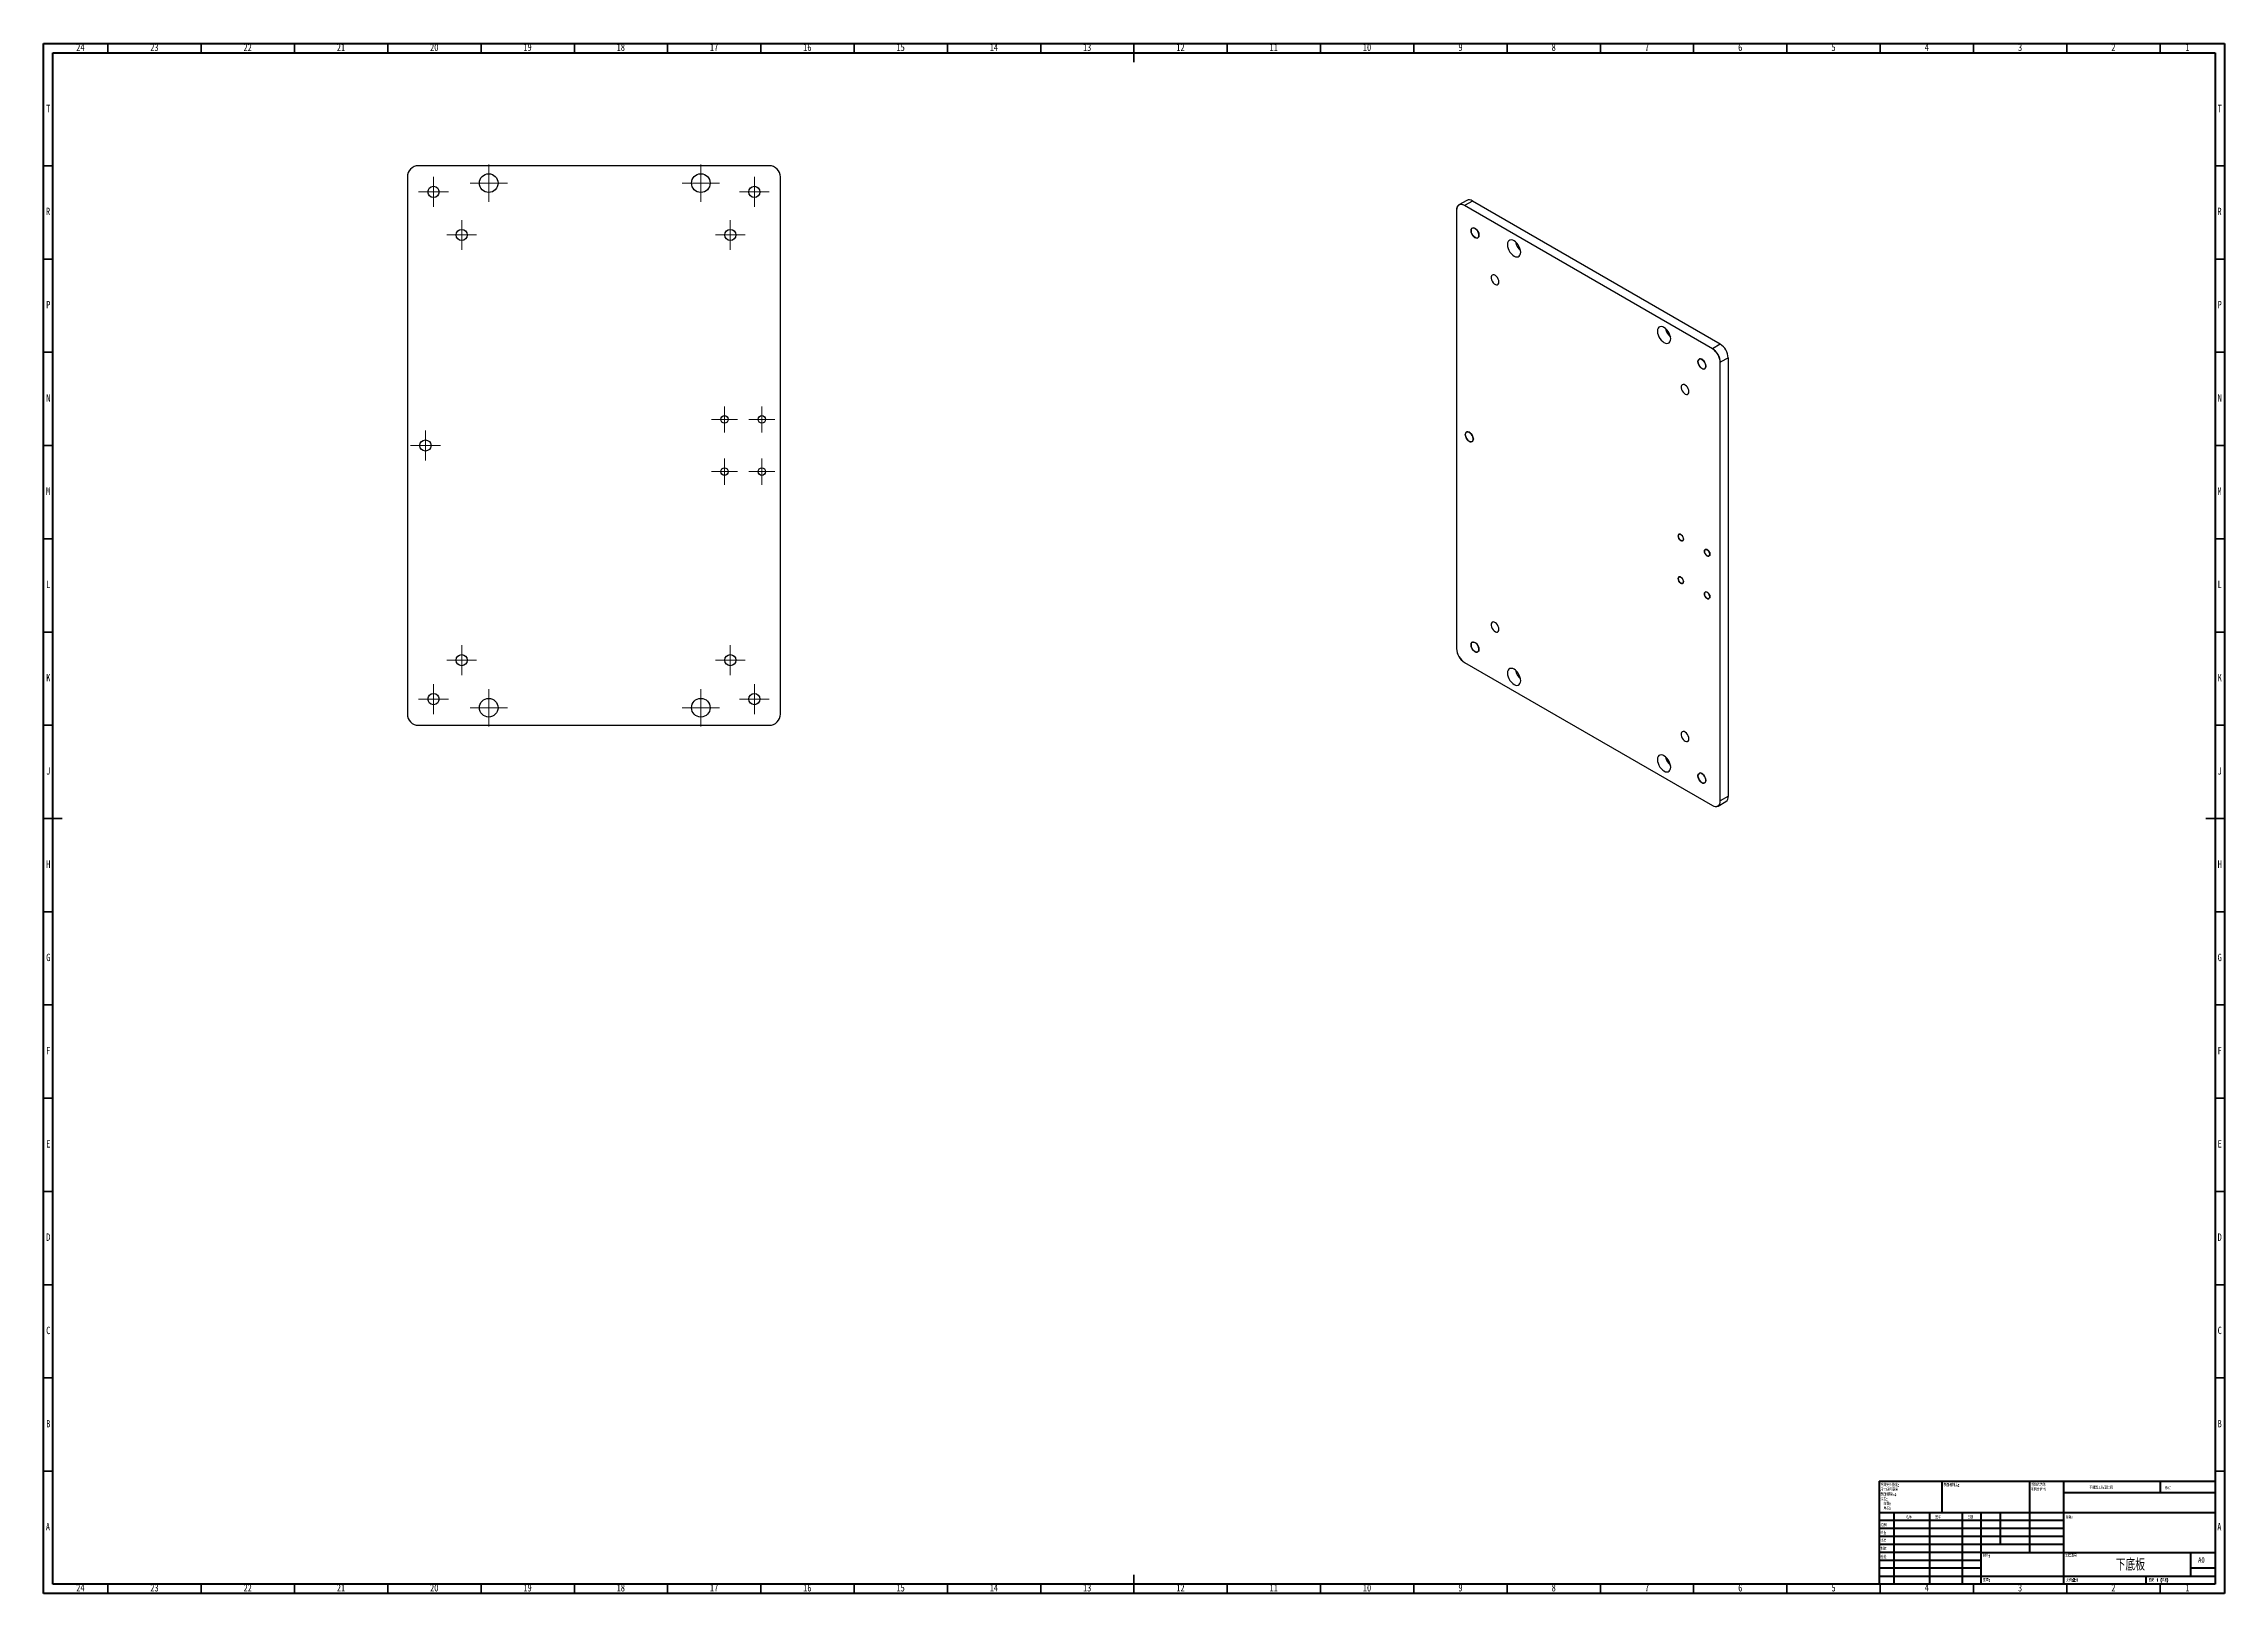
# Model space of a CAD drawing. Header units: millimetres. Extents: x 15 to 1184, y 5 to 836.
import ezdxf

# ---------------------------------------------------------------- set-up
doc = ezdxf.new("R2010")
doc.units = ezdxf.units.MM
doc.styles.add('SLDTEXTSTYLE0', font='TXT', dxfattribs={"width": 0.75})
doc.styles.add('SLDTEXTSTYLE1', font='TXT', dxfattribs={"width": 0.75, "bigfont": 'bigfont'})
doc.styles.add('SLDTEXTSTYLE2', font='TXT', dxfattribs={"width": 0.694444, "bigfont": 'bigfont'})

# ---------------------------------------------------------------- blocks, each defined once
blk = doc.blocks.new('SW_NOTE_0')
at = {"color": 0, "linetype": 'Continuous', "lineweight": 0, "char_height": 1.5, "attachment_point": 1, "style": 'SLDTEXTSTYLE1'}
for s, insert in [('\\M+18F9C\\M+194F1另\\M+18A4F\\M+18E77\\M+192E8:', (0, 1.9)), ('\\M+18EDA\\M+190A1\\M+18E67\\M+19770\\M+19F7C\\M+195C4', (0, -0.6)), ('\\M+1955C\\M+196CA\\M+19165糙\\M+19378:', (0, -3.1)), ('\\M+18CF6\\M+18DB7:', (0, -5.6)), ('线\\M+190AB:', (1.7, -8.1)), ('\\M+18A70\\M+19378:', (1.7, -10.6))]:
    blk.add_mtext(s, dxfattribs=dict(at, insert=insert))
blk = doc.blocks.new('SW_NOTE_1')
at = {"color": 0, "linetype": 'Continuous', "lineweight": 0, "char_height": 1.5, "attachment_point": 1, "style": 'SLDTEXTSTYLE1'}
for s, insert in [('\\M+18FAB锐边\\M+190B4\\M+18F9C', (0, 1.9)), ('\\M+196D1\\M+18E68\\M+19BF3\\M+190DC\\M+19266', (0, -0.6))]:
    blk.add_mtext(s, dxfattribs=dict(at, insert=insert))
blk = doc.blocks.new('SW_CENTERMARKSYMBOL_0')
at = {"color": 0, "linetype": 'Continuous', "lineweight": 0}
for p, q in [((-5, 0), (-8, 0)), ((0, 0), (-5, 0)), ((0, 5), (0, 8)), ((0, 0), (0, 5)), ((0, 0), (0, -5)), ((0, 0), (5, 0)), ((5, 0), (8, 0)), ((0, -5), (0, -8))]:
    blk.add_line(p, q, dxfattribs=at)
blk = doc.blocks.new('SW_CENTERMARKSYMBOL_1')
at = {"color": 0, "linetype": 'Continuous', "lineweight": 0}
for p, q in [((-5, 0), (-8, 0)), ((0, 0), (-5, 0)), ((0, 5), (0, 8)), ((0, 0), (0, 5)), ((0, 0), (0, -5)), ((0, 0), (5, 0)), ((5, 0), (8, 0)), ((0, -5), (0, -8))]:
    blk.add_line(p, q, dxfattribs=at)
blk = doc.blocks.new('SW_CENTERMARKSYMBOL_2')
at = {"color": 0, "linetype": 'Continuous', "lineweight": 0}
for p, q in [((-5, 0), (-8, 0)), ((0, 0), (-5, 0)), ((0, 5), (0, 8)), ((0, 0), (0, 5)), ((0, 0), (0, -5)), ((0, 0), (5, 0)), ((5, 0), (8, 0)), ((0, -5), (0, -8))]:
    blk.add_line(p, q, dxfattribs=at)
blk = doc.blocks.new('SW_CENTERMARKSYMBOL_3')
at = {"color": 0, "linetype": 'Continuous', "lineweight": 0}
for p, q in [((-5, 0), (-8, 0)), ((0, 0), (-5, 0)), ((0, 5), (0, 8)), ((0, 0), (0, 5)), ((0, 0), (0, -5)), ((0, 0), (5, 0)), ((5, 0), (8, 0)), ((0, -5), (0, -8))]:
    blk.add_line(p, q, dxfattribs=at)
blk = doc.blocks.new('SW_CENTERMARKSYMBOL_4')
at = {"color": 0, "linetype": 'Continuous', "lineweight": 0}
for p, q in [((-5, 0), (-8, 0)), ((0, 0), (-5, 0)), ((0, 5), (0, 8)), ((0, 0), (0, 5)), ((0, 0), (0, -5)), ((0, 0), (5, 0)), ((5, 0), (8, 0)), ((0, -5), (0, -8))]:
    blk.add_line(p, q, dxfattribs=at)
blk = doc.blocks.new('SW_CENTERMARKSYMBOL_5')
at = {"color": 0, "linetype": 'Continuous', "lineweight": 0}
for p, q in [((-5, 0), (-7, 0)), ((0, 0), (-5, 0)), ((0, 5), (0, 7)), ((0, 0), (0, 5)), ((0, 0), (0, -5)), ((0, 0), (5, 0)), ((5, 0), (7, 0)), ((0, -5), (0, -7))]:
    blk.add_line(p, q, dxfattribs=at)
blk = doc.blocks.new('SW_CENTERMARKSYMBOL_6')
at = {"color": 0, "linetype": 'Continuous', "lineweight": 0}
for p, q in [((-5, 0), (-7, 0)), ((0, 0), (-5, 0)), ((0, 5), (0, 7)), ((0, 0), (0, 5)), ((0, 0), (0, -5)), ((0, 0), (5, 0)), ((5, 0), (7, 0)), ((0, -5), (0, -7))]:
    blk.add_line(p, q, dxfattribs=at)
blk = doc.blocks.new('SW_CENTERMARKSYMBOL_7')
at = {"color": 0, "linetype": 'Continuous', "lineweight": 0}
for p, q in [((-5, 0), (-7, 0)), ((0, 0), (-5, 0)), ((0, 5), (0, 7)), ((0, 0), (0, 5)), ((0, 0), (0, -5)), ((0, 0), (5, 0)), ((5, 0), (7, 0)), ((0, -5), (0, -7))]:
    blk.add_line(p, q, dxfattribs=at)
blk = doc.blocks.new('SW_CENTERMARKSYMBOL_8')
at = {"color": 0, "linetype": 'Continuous', "lineweight": 0}
for p, q in [((-5, 0), (-7, 0)), ((0, 0), (-5, 0)), ((0, 5), (0, 7)), ((0, 0), (0, 5)), ((0, 0), (0, -5)), ((0, 0), (5, 0)), ((5, 0), (7, 0)), ((0, -5), (0, -7))]:
    blk.add_line(p, q, dxfattribs=at)
blk = doc.blocks.new('SW_CENTERMARKSYMBOL_9')
at = {"color": 0, "linetype": 'Continuous', "lineweight": 0}
for p, q in [((-5, 0), (-8, 0)), ((0, 0), (-5, 0)), ((0, 5), (0, 8)), ((0, 0), (0, 5)), ((0, 0), (0, -5)), ((0, 0), (5, 0)), ((5, 0), (8, 0)), ((0, -5), (0, -8))]:
    blk.add_line(p, q, dxfattribs=at)
blk = doc.blocks.new('SW_CENTERMARKSYMBOL_10')
at = {"color": 0, "linetype": 'Continuous', "lineweight": 0}
for p, q in [((-5, 0), (-8, 0)), ((0, 0), (-5, 0)), ((0, 5), (0, 8)), ((0, 0), (0, 5)), ((0, 0), (0, -5)), ((0, 0), (5, 0)), ((5, 0), (8, 0)), ((0, -5), (0, -8))]:
    blk.add_line(p, q, dxfattribs=at)
blk = doc.blocks.new('SW_CENTERMARKSYMBOL_11')
at = {"color": 0, "linetype": 'Continuous', "lineweight": 0}
for p, q in [((-5, 0), (-8, 0)), ((0, 0), (-5, 0)), ((0, 5), (0, 8)), ((0, 0), (0, 5)), ((0, 0), (0, -5)), ((0, 0), (5, 0)), ((5, 0), (8, 0)), ((0, -5), (0, -8))]:
    blk.add_line(p, q, dxfattribs=at)
blk = doc.blocks.new('SW_CENTERMARKSYMBOL_12')
at = {"color": 0, "linetype": 'Continuous', "lineweight": 0}
for p, q in [((-5, 0), (-8, 0)), ((0, 0), (-5, 0)), ((0, 5), (0, 8)), ((0, 0), (0, 5)), ((0, 0), (0, -5)), ((0, 0), (5, 0)), ((5, 0), (8, 0)), ((0, -5), (0, -8))]:
    blk.add_line(p, q, dxfattribs=at)
blk = doc.blocks.new('SW_CENTERMARKSYMBOL_13')
at = {"color": 0, "linetype": 'Continuous', "lineweight": 0}
for p, q in [((-5, 0), (-10, 0)), ((0, 0), (-5, 0)), ((0, 5), (0, 10)), ((0, 0), (0, 5)), ((0, 0), (0, -5)), ((0, 0), (5, 0)), ((5, 0), (10, 0)), ((0, -5), (0, -10))]:
    blk.add_line(p, q, dxfattribs=at)
blk = doc.blocks.new('SW_CENTERMARKSYMBOL_14')
at = {"color": 0, "linetype": 'Continuous', "lineweight": 0}
for p, q in [((-5, 0), (-10, 0)), ((0, 0), (-5, 0)), ((0, 5), (0, 10)), ((0, 0), (0, 5)), ((0, 0), (0, -5)), ((0, 0), (5, 0)), ((5, 0), (10, 0)), ((0, -5), (0, -10))]:
    blk.add_line(p, q, dxfattribs=at)
blk = doc.blocks.new('SW_CENTERMARKSYMBOL_15')
at = {"color": 0, "linetype": 'Continuous', "lineweight": 0}
for p, q in [((-5, 0), (-10, 0)), ((0, 0), (-5, 0)), ((0, 5), (0, 10)), ((0, 0), (0, 5)), ((0, 0), (0, -5)), ((0, 0), (5, 0)), ((5, 0), (10, 0)), ((0, -5), (0, -10))]:
    blk.add_line(p, q, dxfattribs=at)
blk = doc.blocks.new('SW_CENTERMARKSYMBOL_16')
at = {"color": 0, "linetype": 'Continuous', "lineweight": 0}
for p, q in [((-5, 0), (-10, 0)), ((0, 0), (-5, 0)), ((0, 5), (0, 10)), ((0, 0), (0, 5)), ((0, 0), (0, -5)), ((0, 0), (5, 0)), ((5, 0), (10, 0)), ((0, -5), (0, -10))]:
    blk.add_line(p, q, dxfattribs=at)

msp = doc.modelspace()

# ---------------------------------------------------------------- linework, layer by layer
at = {"color": 7, "linetype": 'Continuous', "lineweight": 70}
for p, q in [((15, 5), (15, 836)), ((15, 836), (1184, 836)), ((20, 10), (20, 831)), ((20, 831), (1179, 831)), ((1179, 831), (1179, 10)), ((1184, 836), (1184, 5)), ((1184, 5), (15, 5)), ((1179, 10), (20, 10))]:
    msp.add_line(p, q, dxfattribs=at)
at = {"color": 7, "linetype": 'Continuous', "lineweight": 35}
for p, q in [((49.5, 831), (49.5, 836)), ((99.5, 831), (99.5, 836)), ((149.5, 831), (149.5, 836)), ((199.5, 831), (199.5, 836)), ((249.5, 831), (249.5, 836)), ((299.5, 831), (299.5, 836)), ((349.5, 831), (349.5, 836)), ((399.5, 831), (399.5, 836)), ((449.5, 831), (449.5, 836)), ((499.5, 831), (499.5, 836)), ((549.5, 831), (549.5, 836)), ((599.5, 836), (599.5, 826)), ((599.5, 831), (599.5, 836)), ((649.5, 831), (649.5, 836)), ((699.5, 831), (699.5, 836)), ((749.5, 831), (749.5, 836)), ((799.5, 831), (799.5, 836)), ((849.5, 831), (849.5, 836)), ((899.5, 831), (899.5, 836)), ((949.5, 831), (949.5, 836)), ((999.5, 831), (999.5, 836)), ((1049.5, 831), (1049.5, 836)), ((1099.5, 831), (1099.5, 836)), ((1149.5, 831), (1149.5, 836)), ((20, 770.5), (15, 770.5)), ((1179, 770.5), (1184, 770.5)), ((20, 720.5), (15, 720.5)), ((1179, 720.5), (1184, 720.5)), ((20, 670.5), (15, 670.5)), ((1179, 670.5), (1184, 670.5)), ((20, 620.5), (15, 620.5)), ((1179, 620.5), (1184, 620.5)), ((20, 570.5), (15, 570.5)), ((1179, 570.5), (1184, 570.5)), ((20, 520.5), (15, 520.5)), ((1179, 520.5), (1184, 520.5)), ((20, 470.5), (15, 470.5)), ((1179, 470.5), (1184, 470.5)), ((15, 420.5), (25, 420.5)), ((20, 420.5), (15, 420.5)), ((1184, 420.5), (1174, 420.5)), ((1179, 420.5), (1184, 420.5)), ((20, 370.5), (15, 370.5)), ((1179, 370.5), (1184, 370.5)), ((20, 320.5), (15, 320.5)), ((1179, 320.5), (1184, 320.5)), ((20, 270.5), (15, 270.5)), ((1179, 270.5), (1184, 270.5)), ((20, 220.5), (15, 220.5)), ((1179, 220.5), (1184, 220.5)), ((20, 170.5), (15, 170.5)), ((1179, 170.5), (1184, 170.5)), ((20, 120.5), (15, 120.5)), ((1179, 120.5), (1184, 120.5)), ((20, 70.5), (15, 70.5)), ((1179, 70.5), (1184, 70.5)), ((599.5, 5), (599.5, 15)), ((49.5, 10), (49.5, 5)), ((99.5, 10), (99.5, 5)), ((149.5, 10), (149.5, 5)), ((199.5, 10), (199.5, 5)), ((249.5, 10), (249.5, 5)), ((299.5, 10), (299.5, 5)), ((349.5, 10), (349.5, 5)), ((399.5, 10), (399.5, 5)), ((449.5, 10), (449.5, 5)), ((499.5, 10), (499.5, 5)), ((549.5, 10), (549.5, 5)), ((599.5, 10), (599.5, 5)), ((649.5, 10), (649.5, 5)), ((699.5, 10), (699.5, 5)), ((749.5, 10), (749.5, 5)), ((799.5, 10), (799.5, 5)), ((849.5, 10), (849.5, 5)), ((899.5, 10), (899.5, 5)), ((949.5, 10), (949.5, 5)), ((999.5, 10), (999.5, 5)), ((1049.5, 10), (1049.5, 5)), ((1099.5, 10), (1099.5, 5)), ((1149.5, 10), (1149.5, 5))]:
    msp.add_line(p, q, dxfattribs=at)
at = {"color": 7, "linetype": 'Continuous'}
for p, q in [((210, 764.5), (210, 476.5)), ((404, 770.5), (216, 770.5)), ((410, 476.5), (410, 764.5)), ((909.6, 672.4), (776.6, 749.2)), ((772.4, 746.7), (772.4, 511.5)), ((913.8, 429.9), (913.8, 665.1)), ((776.6, 504.2), (909.6, 427.5)), ((216, 470.5), (404, 470.5))]:
    msp.add_line(p, q, dxfattribs=at)
at = {"color": 7, "linetype": 'Continuous', "lineweight": 25}
for p, q in [((210, 764.5), (210, 476.5)), ((404, 770.5), (216, 770.5)), ((410, 476.5), (410, 764.5)), ((777.9, 751.9), (773.6, 749.5)), ((780.9, 751.6), (776.6, 749.2)), ((909.6, 672.4), (776.6, 749.2)), ((913.8, 674.9), (780.9, 751.6)), ((772.4, 746.7), (772.4, 511.5)), ((913.8, 674.9), (909.6, 672.4)), ((918.1, 667.5), (913.8, 665.1)), ((918.1, 432.4), (918.1, 667.5)), ((913.8, 429.9), (913.8, 665.1)), ((776.6, 504.2), (909.6, 427.5)), ((216, 470.5), (404, 470.5)), ((912.6, 427.2), (916.8, 429.6)), ((918.1, 432.4), (913.8, 429.9))]:
    msp.add_line(p, q, dxfattribs=at)
at = {"color": 7, "linetype": 'Continuous', "lineweight": 50}
for p, q in [((999, 65.2), (1179, 65.2)), ((999, 65.2), (999, 10)), ((1032.8, 48.2), (1032.8, 65.2)), ((1079.6, 65.2), (1079.6, 27)), ((1097.8, 65.2), (1097.8, 10)), ((1179, 58.9), (1097.8, 58.9)), ((1149.8, 58.9), (1149.8, 65.2)), ((1179, 48.2), (999, 48.2)), ((1006.8, 48.2), (1006.8, 10)), ((1026, 48.2), (1026, 10)), ((1043.4, 48.2), (1043.4, 10)), ((1053.6, 10), (1053.6, 48.2)), ((1064, 31.2), (1064, 48.2)), ((1097.8, 44), (999, 44)), ((1097.8, 39.8), (999, 39.8)), ((1097.8, 35.5), (999, 35.5)), ((1097.8, 31.2), (999, 31.2)), ((1053.6, 27), (999, 27)), ((1053.6, 27), (1179, 27)), ((1166, 14.2), (1166, 27)), ((1053.6, 22.7), (999, 22.7)), ((1053.6, 18.5), (999, 18.5)), ((999, 14.2), (1179, 14.2)), ((1142, 10), (1142, 14.2)), ((1179, 18.5), (1166, 18.5))]:
    msp.add_line(p, q, dxfattribs=at)
at = {"color": 7, "linetype": 'Continuous', "flags": 128}
for points in [[(776.6, 749.2), (775.8, 749.5), (775, 749.7), (774.3, 749.7), (773.6, 749.5), (773.1, 749), (772.7, 748.4), (772.5, 747.6), (772.4, 746.7)], [(784.4, 733.2), (784.3, 732.4), (783.8, 731.9), (783.1, 731.7), (782.3, 732), (781.5, 732.7), (780.8, 733.6), (780.3, 734.7), (780.2, 735.7), (780.3, 736.5), (780.8, 737.1), (781.5, 737.2), (782.3, 736.9), (783.1, 736.3), (783.8, 735.3), (784.3, 734.3), (784.4, 733.2)], [(906, 663), (905.9, 662.2), (905.4, 661.6), (904.7, 661.5), (903.9, 661.8), (903.1, 662.5), (902.4, 663.4), (902, 664.4), (901.8, 665.5), (902, 666.3), (902.4, 666.8), (903.1, 667), (903.9, 666.7), (904.7, 666), (905.4, 665.1), (905.9, 664.1), (906, 663)], [(913.8, 665.1), (913.7, 666.1), (913.5, 667.1), (913.1, 668.2), (912.6, 669.2), (911.9, 670.2), (911.2, 671.1), (910.4, 671.8), (909.6, 672.4)], [(781.4, 623.9), (781.2, 623.1), (780.7, 622.6), (780.1, 622.4), (779.2, 622.7), (778.4, 623.4), (777.7, 624.3), (777.3, 625.4), (777.1, 626.4), (777.3, 627.2), (777.7, 627.8), (778.4, 627.9), (779.2, 627.6), (780.1, 627), (780.7, 626), (781.2, 625), (781.4, 623.9)], [(891.2, 572), (891.3, 572.5), (891.6, 572.9), (892.1, 573), (892.6, 572.8), (893.1, 572.4), (893.6, 571.7), (893.9, 571), (894, 570.3), (893.9, 569.8), (893.6, 569.4), (893.1, 569.3), (892.6, 569.5), (892.1, 570), (891.6, 570.6), (891.3, 571.3), (891.2, 572)], [(905.3, 563.8), (905.4, 564.4), (905.7, 564.7), (906.2, 564.8), (906.7, 564.6), (907.3, 564.2), (907.7, 563.6), (908.1, 562.9), (908.2, 562.2), (908.1, 561.6), (907.7, 561.3), (907.3, 561.2), (906.7, 561.4), (906.2, 561.8), (905.7, 562.4), (905.4, 563.1), (905.3, 563.8)], [(891.2, 549.1), (891.3, 549.7), (891.6, 550), (892.1, 550.1), (892.6, 549.9), (893.1, 549.5), (893.6, 548.9), (893.9, 548.2), (894, 547.5), (893.9, 546.9), (893.6, 546.6), (893.1, 546.5), (892.6, 546.7), (892.1, 547.1), (891.6, 547.7), (891.3, 548.4), (891.2, 549.1)], [(905.3, 541), (905.4, 541.5), (905.7, 541.9), (906.2, 542), (906.7, 541.8), (907.3, 541.3), (907.7, 540.7), (908.1, 540), (908.2, 539.3), (908.1, 538.8), (907.7, 538.4), (907.3, 538.3), (906.7, 538.5), (906.2, 538.9), (905.7, 539.6), (905.4, 540.3), (905.3, 541)], [(784.4, 511.1), (784.3, 510.3), (783.8, 509.8), (783.1, 509.6), (782.3, 509.9), (781.5, 510.6), (780.8, 511.5), (780.3, 512.6), (780.2, 513.6), (780.3, 514.4), (780.8, 515), (781.5, 515.1), (782.3, 514.8), (783.1, 514.2), (783.8, 513.2), (784.3, 512.2), (784.4, 511.1)], [(772.4, 511.5), (772.5, 510.5), (772.7, 509.5), (773.1, 508.4), (773.6, 507.4), (774.3, 506.4), (775, 505.5), (775.8, 504.8), (776.6, 504.2)], [(906, 440.9), (905.9, 440.1), (905.4, 439.6), (904.7, 439.4), (903.9, 439.7), (903.1, 440.4), (902.4, 441.3), (902, 442.3), (901.8, 443.4), (902, 444.2), (902.4, 444.7), (903.1, 444.9), (903.9, 444.6), (904.7, 443.9), (905.4, 443), (905.9, 442), (906, 440.9)], [(909.6, 427.5), (910.4, 427.1), (911.2, 426.9), (911.9, 426.9), (912.6, 427.2), (913.1, 427.6), (913.5, 428.2), (913.7, 429), (913.8, 429.9)]]:
    msp.add_lwpolyline(points, dxfattribs=at)
at = {"color": 7, "linetype": 'Continuous', "lineweight": 25, "flags": 128}
for points in [[(780.2, 735.7), (780.3, 734.9), (780.5, 734.1), (781, 733.3), (781.5, 732.6), (782.1, 732.1), (782.8, 731.8), (783.4, 731.7), (783.8, 731.9), (784.2, 732.3), (784.4, 732.9), (784.4, 733.6), (784.2, 734.4), (783.8, 735.2), (783.4, 736), (782.8, 736.6), (782.1, 737), (781.5, 737.2), (781, 737.1), (780.5, 736.9), (780.3, 736.4), (780.2, 735.7)], [(806.8, 724.1), (806.7, 725.1), (806.4, 726.1), (806, 727.1), (805.5, 728.1), (804.8, 729), (804, 729.7), (803.3, 730.2), (802.5, 730.6), (801.7, 730.7), (801, 730.6), (800.5, 730.3), (800.1, 729.8), (799.8, 729.1), (799.7, 728.2), (799.8, 727.2), (800.1, 726.2), (800.5, 725.2), (801, 724.2), (801.7, 723.4), (802.5, 722.6), (803.3, 722.1), (804, 721.7), (804.8, 721.6), (805.5, 721.7), (806, 722), (806.4, 722.6), (806.7, 723.3), (806.8, 724.1)], [(795.1, 708.1), (795.1, 708.9), (794.8, 709.7), (794.3, 710.5), (793.8, 711.2), (793.2, 711.7), (792.6, 712), (792, 712.1), (791.5, 711.9), (791.1, 711.5), (790.9, 710.9), (790.9, 710.2), (791.1, 709.4), (791.5, 708.6), (792, 707.8), (792.6, 707.2), (793.2, 706.8), (793.8, 706.6), (794.3, 706.7), (794.8, 707), (795.1, 707.5), (795.1, 708.1)], [(887.2, 677.7), (887.1, 678.7), (886.8, 679.7), (886.4, 680.7), (885.8, 681.7), (885.2, 682.5), (884.4, 683.3), (883.6, 683.8), (882.9, 684.2), (882.1, 684.3), (881.4, 684.2), (880.9, 683.9), (880.5, 683.4), (880.2, 682.7), (880.1, 681.8), (880.2, 680.8), (880.5, 679.8), (880.9, 678.8), (881.4, 677.8), (882.1, 677), (882.9, 676.2), (883.6, 675.7), (884.4, 675.3), (885.2, 675.2), (885.8, 675.3), (886.4, 675.6), (886.8, 676.1), (887.1, 676.9), (887.2, 677.7)], [(901.8, 665.5), (901.9, 664.7), (902.2, 663.9), (902.6, 663.1), (903.1, 662.4), (903.8, 661.9), (904.4, 661.6), (905, 661.5), (905.5, 661.7), (905.8, 662.1), (906, 662.7), (906, 663.4), (905.8, 664.2), (905.5, 665), (905, 665.8), (904.4, 666.4), (903.8, 666.8), (903.1, 667), (902.6, 666.9), (902.2, 666.6), (901.9, 666.1), (901.8, 665.5)], [(897, 649.3), (896.9, 650.1), (896.6, 650.9), (896.2, 651.7), (895.6, 652.4), (895, 652.9), (894.4, 653.2), (893.8, 653.3), (893.3, 653.1), (892.9, 652.7), (892.8, 652.1), (892.8, 651.4), (892.9, 650.6), (893.3, 649.8), (893.8, 649.1), (894.4, 648.5), (895, 648), (895.6, 647.8), (896.2, 647.9), (896.6, 648.2), (896.9, 648.7), (897, 649.3)], [(777.1, 626.4), (777.2, 625.6), (777.5, 624.8), (777.9, 624), (778.5, 623.3), (779.1, 622.8), (779.7, 622.5), (780.3, 622.4), (780.8, 622.6), (781.2, 623), (781.3, 623.6), (781.3, 624.3), (781.2, 625.1), (780.8, 625.9), (780.3, 626.7), (779.7, 627.3), (779.1, 627.7), (778.5, 627.9), (777.9, 627.8), (777.5, 627.6), (777.2, 627.1), (777.1, 626.4)], [(891.2, 572), (891.3, 571.3), (891.6, 570.7), (892, 570.1), (892.5, 569.6), (893, 569.4), (893.5, 569.4), (893.8, 569.6), (894, 570.1), (894, 570.7), (893.8, 571.3), (893.5, 572), (893, 572.5), (892.5, 572.9), (892, 573), (891.6, 572.9), (891.3, 572.5), (891.2, 572)], [(905.3, 563.8), (905.4, 563.2), (905.7, 562.5), (906.1, 561.9), (906.6, 561.4), (907.1, 561.2), (907.6, 561.2), (907.9, 561.4), (908.1, 561.9), (908.1, 562.5), (907.9, 563.2), (907.6, 563.8), (907.1, 564.3), (906.6, 564.7), (906.1, 564.8), (905.7, 564.7), (905.4, 564.3), (905.3, 563.8)], [(891.2, 549.1), (891.3, 548.5), (891.6, 547.8), (892, 547.2), (892.5, 546.7), (893, 546.5), (893.5, 546.5), (893.8, 546.7), (894, 547.2), (894, 547.8), (893.8, 548.5), (893.5, 549.1), (893, 549.6), (892.5, 550), (892, 550.1), (891.6, 550), (891.3, 549.6), (891.2, 549.1)], [(905.3, 541), (905.4, 540.3), (905.7, 539.6), (906.1, 539), (906.6, 538.6), (907.1, 538.3), (907.6, 538.3), (907.9, 538.6), (908.1, 539), (908.1, 539.6), (907.9, 540.3), (907.6, 540.9), (907.1, 541.5), (906.6, 541.8), (906.1, 542), (905.7, 541.8), (905.4, 541.5), (905.3, 541)], [(780.2, 513.6), (780.3, 512.8), (780.5, 512), (781, 511.2), (781.5, 510.5), (782.1, 510), (782.8, 509.7), (783.4, 509.6), (783.8, 509.8), (784.2, 510.2), (784.4, 510.8), (784.4, 511.5), (784.2, 512.3), (783.8, 513.1), (783.4, 513.9), (782.8, 514.5), (782.1, 514.9), (781.5, 515.1), (781, 515), (780.5, 514.8), (780.3, 514.3), (780.2, 513.6)], [(795.1, 522), (795.1, 522.7), (794.8, 523.5), (794.3, 524.3), (793.8, 525), (793.2, 525.5), (792.6, 525.8), (792, 525.9), (791.5, 525.7), (791.1, 525.3), (790.9, 524.8), (790.9, 524), (791.1, 523.2), (791.5, 522.4), (792, 521.7), (792.6, 521.1), (793.2, 520.6), (793.8, 520.5), (794.3, 520.5), (794.8, 520.8), (795.1, 521.3), (795.1, 522)], [(806.8, 494.4), (806.7, 495.4), (806.4, 496.4), (806, 497.4), (805.5, 498.4), (804.8, 499.3), (804, 500), (803.3, 500.5), (802.5, 500.9), (801.7, 501), (801, 500.9), (800.5, 500.6), (800.1, 500.1), (799.8, 499.4), (799.7, 498.5), (799.8, 497.5), (800.1, 496.5), (800.5, 495.5), (801, 494.5), (801.7, 493.7), (802.5, 492.9), (803.3, 492.4), (804, 492), (804.8, 491.9), (805.5, 492), (806, 492.3), (806.4, 492.8), (806.7, 493.6), (806.8, 494.4)], [(897, 463.2), (896.9, 464), (896.6, 464.8), (896.2, 465.6), (895.6, 466.2), (895, 466.8), (894.4, 467.1), (893.8, 467.1), (893.3, 467), (892.9, 466.6), (892.8, 466), (892.8, 465.2), (892.9, 464.4), (893.3, 463.6), (893.8, 462.9), (894.4, 462.3), (895, 461.9), (895.6, 461.7), (896.2, 461.7), (896.6, 462), (896.9, 462.5), (897, 463.2)], [(887.2, 448), (887.1, 449), (886.8, 450), (886.4, 451), (885.8, 452), (885.2, 452.8), (884.4, 453.6), (883.6, 454.1), (882.9, 454.5), (882.1, 454.6), (881.4, 454.5), (880.9, 454.2), (880.5, 453.7), (880.2, 453), (880.1, 452.1), (880.2, 451.1), (880.5, 450.1), (880.9, 449.1), (881.4, 448.1), (882.1, 447.3), (882.9, 446.5), (883.6, 446), (884.4, 445.6), (885.2, 445.5), (885.8, 445.6), (886.4, 445.9), (886.8, 446.4), (887.1, 447.2), (887.2, 448)], [(901.8, 443.4), (901.9, 442.6), (902.2, 441.8), (902.6, 441), (903.1, 440.3), (903.8, 439.8), (904.4, 439.5), (905, 439.4), (905.5, 439.6), (905.8, 440), (906, 440.6), (906, 441.3), (905.8, 442.1), (905.5, 442.9), (905, 443.7), (904.4, 444.3), (903.8, 444.7), (903.1, 444.9), (902.6, 444.8), (902.2, 444.5), (901.9, 444), (901.8, 443.4)]]:
    msp.add_lwpolyline(points, dxfattribs=at)
at = {"color": 7, "linetype": 'Continuous', "lineweight": 25}
for centre, radius in [((253.6, 761.2), 5), ((367.3, 761.2), 5), ((224, 756.5), 3), ((396, 756.5), 3), ((239.1, 733.4), 3), ((383.1, 733.4), 3), ((380, 634.5), 2), ((400, 634.5), 2), ((219.7, 620.5), 3), ((380, 606.5), 2), ((400, 606.5), 2), ((239.1, 505.4), 3), ((383.1, 505.4), 3), ((224, 484.5), 3), ((253.6, 479.9), 5), ((367.3, 479.9), 5), ((396, 484.5), 3)]:
    msp.add_circle(centre, radius, dxfattribs=at)
at = {"color": 7, "linetype": 'Continuous'}
for centre, radius in [((224, 756.5), 3), ((396, 756.5), 3), ((380, 634.5), 2), ((400, 634.5), 2), ((219.7, 620.5), 3), ((380, 606.5), 2), ((400, 606.5), 2), ((224, 484.5), 3), ((396, 484.5), 3)]:
    msp.add_circle(centre, radius, dxfattribs=at)
for centre, start, end in [((216, 764.5), 90, 180), ((404, 764.5), 0, 90), ((216, 476.5), 180, 270), ((404, 476.5), 270, 0)]:
    msp.add_arc(centre, 6, start, end, dxfattribs=at)
at = {"color": 7, "linetype": 'Continuous', "lineweight": 25}
for centre, radius, start, end in [((216, 764.5), 6, 90, 180), ((404, 764.5), 6, 0, 90), ((775, 747.1), 2.62, 50.7967, 189.214), ((779.1, 749.2), 3.02, 54.3824, 114.3071), ((812, 731.2), 8.11, 190.9638, 229.0308), ((892.4, 684.8), 8.11, 190.9638, 229.0308), ((904.6, 664.6), 9.22, 2.6055, 57.3945), ((908.8, 667.1), 9.22, 2.6055, 57.3945), ((781.6, 512), 9.22, 182.6055, 237.3945), ((812, 501.5), 8.11, 190.9638, 229.0308), ((216, 476.5), 6, 180, 270), ((404, 476.5), 6, 270, 0), ((892.4, 455.1), 8.11, 190.9638, 229.0308), ((911.2, 429.5), 2.62, 230.7967, 9.214), ((915.1, 432), 2.96, 305.0133, 6.2988)]:
    msp.add_arc(centre, radius, start, end, dxfattribs=at)

# ---------------------------------------------------------------- block references
at = {"color": 7, "linetype": 'Continuous', "lineweight": 0}
for name, p in [('SW_CENTERMARKSYMBOL_3', (224, 756.5)), ('SW_CENTERMARKSYMBOL_15', (253.6, 761.2)), ('SW_CENTERMARKSYMBOL_16', (367.3, 761.2)), ('SW_CENTERMARKSYMBOL_1', (396, 756.5)), ('SW_CENTERMARKSYMBOL_12', (239.1, 733.4)), ('SW_CENTERMARKSYMBOL_11', (383.1, 733.4)), ('SW_CENTERMARKSYMBOL_6', (380, 634.5)), ('SW_CENTERMARKSYMBOL_8', (400, 634.5)), ('SW_CENTERMARKSYMBOL_0', (219.7, 620.5)), ('SW_CENTERMARKSYMBOL_7', (380, 606.5)), ('SW_CENTERMARKSYMBOL_5', (400, 606.5)), ('SW_CENTERMARKSYMBOL_9', (239.1, 505.4)), ('SW_CENTERMARKSYMBOL_10', (383.1, 505.4)), ('SW_CENTERMARKSYMBOL_2', (224, 484.5)), ('SW_CENTERMARKSYMBOL_4', (396, 484.5)), ('SW_CENTERMARKSYMBOL_13', (253.6, 479.9)), ('SW_CENTERMARKSYMBOL_14', (367.3, 479.9)), ('SW_NOTE_0', (999.6, 62)), ('SW_NOTE_1', (1080.3, 62.1))]:
    msp.add_blockref(name, p, dxfattribs=at)

# ---------------------------------------------------------------- texts
for s, insert, char_height, attachment_point, style in [('24', (34.7, 836), 3.97, 2, 'SLDTEXTSTYLE0'), ('23', (74.4, 836), 3.97, 2, 'SLDTEXTSTYLE0'), ('22', (124.4, 836), 3.97, 2, 'SLDTEXTSTYLE0'), ('21', (174.4, 836), 3.97, 2, 'SLDTEXTSTYLE0'), ('20', (224.4, 836), 3.97, 2, 'SLDTEXTSTYLE0'), ('19', (274.4, 836), 3.97, 2, 'SLDTEXTSTYLE0'), ('18', (324.4, 836), 3.97, 2, 'SLDTEXTSTYLE0'), ('17', (374.4, 836), 3.97, 2, 'SLDTEXTSTYLE0'), ('16', (424.4, 836), 3.97, 2, 'SLDTEXTSTYLE0'), ('15', (474.4, 836), 3.97, 2, 'SLDTEXTSTYLE0'), ('14', (524.4, 836), 3.97, 2, 'SLDTEXTSTYLE0'), ('13', (574.4, 836), 3.97, 2, 'SLDTEXTSTYLE0'), ('12', (624.4, 836), 3.97, 2, 'SLDTEXTSTYLE0'), ('11', (674.4, 836), 3.97, 2, 'SLDTEXTSTYLE0'), ('10', (724.4, 836), 3.97, 2, 'SLDTEXTSTYLE0'), ('9', (774.5, 836), 3.97, 2, 'SLDTEXTSTYLE0'), ('8', (824.5, 836), 3.97, 2, 'SLDTEXTSTYLE0'), ('7', (874.5, 836), 3.97, 2, 'SLDTEXTSTYLE0'), ('6', (924.5, 836), 3.97, 2, 'SLDTEXTSTYLE0'), ('5', (974.5, 836), 3.97, 2, 'SLDTEXTSTYLE0'), ('4', (1024.5, 836), 3.97, 2, 'SLDTEXTSTYLE0'), ('3', (1074.5, 836), 3.97, 2, 'SLDTEXTSTYLE0'), ('2', (1124.5, 836), 3.97, 2, 'SLDTEXTSTYLE0'), ('1', (1164.2, 836), 3.97, 2, 'SLDTEXTSTYLE0'), ('T', (17.5, 803.2), 3.97, 2, 'SLDTEXTSTYLE0'), ('T', (1181.5, 803.2), 3.97, 2, 'SLDTEXTSTYLE0'), ('R', (17.4, 748), 3.97, 2, 'SLDTEXTSTYLE0'), ('R', (1181.4, 748), 3.97, 2, 'SLDTEXTSTYLE0'), ('P', (17.5, 698), 3.97, 2, 'SLDTEXTSTYLE0'), ('P', (1181.5, 698), 3.97, 2, 'SLDTEXTSTYLE0'), ('N', (17.5, 648), 3.97, 2, 'SLDTEXTSTYLE0'), ('N', (1181.5, 648), 3.97, 2, 'SLDTEXTSTYLE0'), ('M', (17.4, 598), 3.97, 2, 'SLDTEXTSTYLE0'), ('M', (1181.4, 598), 3.97, 2, 'SLDTEXTSTYLE0'), ('L', (17.5, 548), 3.97, 2, 'SLDTEXTSTYLE0'), ('L', (1181.5, 548), 3.97, 2, 'SLDTEXTSTYLE0'), ('K', (17.5, 498), 3.97, 2, 'SLDTEXTSTYLE0'), ('K', (1181.5, 498), 3.97, 2, 'SLDTEXTSTYLE0'), ('J', (17.5, 448), 3.97, 2, 'SLDTEXTSTYLE0'), ('J', (1181.5, 448), 3.97, 2, 'SLDTEXTSTYLE0'), ('H', (17.5, 398), 3.97, 2, 'SLDTEXTSTYLE0'), ('H', (1181.5, 398), 3.97, 2, 'SLDTEXTSTYLE0'), ('G', (17.5, 348), 3.97, 2, 'SLDTEXTSTYLE0'), ('G', (1181.5, 348), 3.97, 2, 'SLDTEXTSTYLE0'), ('F', (17.5, 298), 3.97, 2, 'SLDTEXTSTYLE0'), ('F', (1181.5, 298), 3.97, 2, 'SLDTEXTSTYLE0'), ('E', (17.5, 248), 3.97, 2, 'SLDTEXTSTYLE0'), ('E', (1181.5, 248), 3.97, 2, 'SLDTEXTSTYLE0'), ('D', (17.5, 198), 3.97, 2, 'SLDTEXTSTYLE0'), ('D', (1181.5, 198), 3.97, 2, 'SLDTEXTSTYLE0'), ('C', (17.5, 148), 3.97, 2, 'SLDTEXTSTYLE0'), ('C', (1181.5, 148), 3.97, 2, 'SLDTEXTSTYLE0'), ('B', (17.5, 98), 3.97, 2, 'SLDTEXTSTYLE0'), ('B', (1181.5, 98), 3.97, 2, 'SLDTEXTSTYLE0'), ('\\M+1955C\\M+196CA\\M+19165糙\\M+19378:', (1033.4, 63.9), 1.5, 1, 'SLDTEXTSTYLE1'), ('\\M+19573调\\M+190AE\\M+18D48\\M+192F6图\\M+194E4\\M+197E1', (1111.6, 62.5), 1.5, 1, 'SLDTEXTSTYLE1'), ('\\M+18F43订', (1152.3, 62.3), 1.5, 1, 'SLDTEXTSTYLE1'), ('A', (17.3, 42.7), 3.97, 2, 'SLDTEXTSTYLE0'), ('绘\\M+190A7', (999.7, 42.4), 1.5, 1, 'SLDTEXTSTYLE1'), ('检查', (999.6, 38.2), 1.5, 1, 'SLDTEXTSTYLE1'), ('\\M+196BC\\M+18FCC', (1013.3, 46.5), 1.5, 1, 'SLDTEXTSTYLE1'), ('签\\M+196BC', (1029, 46.6), 1.5, 1, 'SLDTEXTSTYLE1'), ('\\M+193FA\\M+18AFA', (1046.2, 46.6), 1.5, 1, 'SLDTEXTSTYLE1'), ('标题:', (1099, 46.6), 1.5, 1, 'SLDTEXTSTYLE1'), ('A', (1181.3, 42.7), 3.97, 2, 'SLDTEXTSTYLE0'), ('\\M+194E1\\M+18F79', (999.6, 34.2), 1.5, 1, 'SLDTEXTSTYLE1'), ('\\M+190A7\\M+191A2', (999.7, 29.7), 1.5, 1, 'SLDTEXTSTYLE1'), ('验检', (999.7, 25.3), 1.5, 1, 'SLDTEXTSTYLE1'), ('\\M+18DDE\\M+197BF:', (1054.6, 26), 1.5, 1, 'SLDTEXTSTYLE1'), ('\\M+18D48\\M+192F6图\\M+18D86', (1098.6, 26), 1.5, 1, 'SLDTEXTSTYLE1'), ('\\M+189BA\\M+192EA\\M+194C2', (1133.6, 23.6), 6.35, 2, 'SLDTEXTSTYLE1'), ('A0', (1169.9, 24.4), 2.91, 1, 'SLDTEXTSTYLE0'), ('\\M+18F64\\M+197CA:', (1054.6, 12.9), 1.499, 1, 'SLDTEXTSTYLE1'), ('\\M+194E4\\M+197E1:2:1', (1099.1, 12.9), 1.5, 1, 'SLDTEXTSTYLE1'), ('图纸 1 (\\M+18BA41)', (1143.5, 12.9), 1.5, 1, 'SLDTEXTSTYLE2'), ('24', (34.7, 10), 3.97, 2, 'SLDTEXTSTYLE0'), ('23', (74.4, 10), 3.97, 2, 'SLDTEXTSTYLE0'), ('22', (124.4, 10), 3.97, 2, 'SLDTEXTSTYLE0'), ('21', (174.4, 10), 3.97, 2, 'SLDTEXTSTYLE0'), ('20', (224.4, 10), 3.97, 2, 'SLDTEXTSTYLE0'), ('19', (274.4, 10), 3.97, 2, 'SLDTEXTSTYLE0'), ('18', (324.4, 10), 3.97, 2, 'SLDTEXTSTYLE0'), ('17', (374.4, 10), 3.97, 2, 'SLDTEXTSTYLE0'), ('16', (424.4, 10), 3.97, 2, 'SLDTEXTSTYLE0'), ('15', (474.4, 10), 3.97, 2, 'SLDTEXTSTYLE0'), ('14', (524.4, 10), 3.97, 2, 'SLDTEXTSTYLE0'), ('13', (574.4, 10), 3.97, 2, 'SLDTEXTSTYLE0'), ('12', (624.4, 10), 3.97, 2, 'SLDTEXTSTYLE0'), ('11', (674.4, 10), 3.97, 2, 'SLDTEXTSTYLE0'), ('10', (724.4, 10), 3.97, 2, 'SLDTEXTSTYLE0'), ('9', (774.5, 10), 3.97, 2, 'SLDTEXTSTYLE0'), ('8', (824.5, 10), 3.97, 2, 'SLDTEXTSTYLE0'), ('7', (874.5, 10), 3.97, 2, 'SLDTEXTSTYLE0'), ('6', (924.5, 10), 3.97, 2, 'SLDTEXTSTYLE0'), ('5', (974.5, 10), 3.97, 2, 'SLDTEXTSTYLE0'), ('4', (1024.5, 10), 3.97, 2, 'SLDTEXTSTYLE0'), ('3', (1074.5, 10), 3.97, 2, 'SLDTEXTSTYLE0'), ('2', (1124.5, 10), 3.97, 2, 'SLDTEXTSTYLE0'), ('1', (1164.2, 10), 3.97, 2, 'SLDTEXTSTYLE0')]:
    msp.add_mtext(s, dxfattribs=dict(at, insert=insert, char_height=char_height, attachment_point=attachment_point, style=style))

doc.saveas('drawing.dxf')
